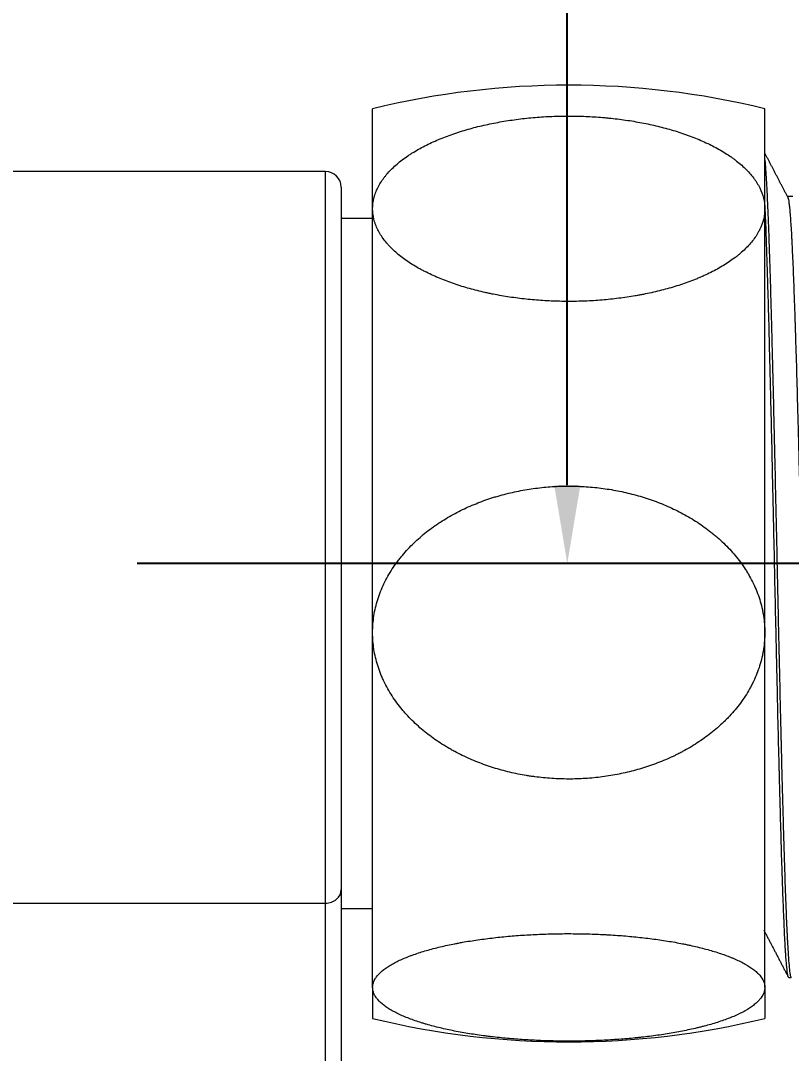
# Model space of a CAD drawing. Extents: x 10170 to 11010, y -16669 to -16075.
# Drawn here: x 10299.87 to 10324.44, y -16364.84 to -16331.92 of the extents above; entities that cross this region are included whole.
import ezdxf

# ---------------------------------------------------------------- set-up
doc = ezdxf.new("R2010")
doc.units = 0
doc.header["$MEASUREMENT"] = 0
doc.linetypes.add('CENTER2', pattern=[28.575, 19.05, -3.175, 3.175, -3.175])
doc.linetypes.add('HIDDEN2', pattern=[4.7625, 3.175, -1.5875])
doc.layers.get('DEFPOINTS').update_dxf_attribs({"linetype": 'CONTINUOUS'})
doc.layers.add('1', color=4, linetype='HIDDEN2', lineweight=13)
doc.layers.add('5', color=2, linetype='CONTINUOUS', lineweight=9)
doc.layers.add('CENTER', color=1, linetype='CENTER2')
doc.styles.get("Standard").update_dxf_attribs({"font": 'Gulim.ttf'})
doc.dimstyles.new('STANDARD$0', dxfattribs={"dimtxt": 3.5, "dimasz": 2.5, "dimexe": 0.7, "dimexo": 0.7, "dimgap": 0.5, "dimtad": 3, "dimdec": 4, "dimdsep": 46, "dimtxsty": 'Standard', "dimcen": 0, "dimclrd": 2, "dimclre": 2, "dimclrt": 4, "dimadec": 0, "dimazin": 0, "dimtp": 0.2, "dimtm": 0.1, "dimtfac": 0.5, "dimtdec": 4, "dimtmove": 1, "dimatfit": 3, "dimfxl": 0, "dimtolj": 1, "dimarcsym": 0})

# ---------------------------------------------------------------- blocks, each defined once
blk = doc.blocks.new('*D34')
at = {"layer": '5', "color": 2, "lineweight": -2}
for p, q in [((10249.09, -16381.773), (10249.09, -16320.671)), ((10335.59, -16331.323), (10335.59, -16320.671)), ((10251.59, -16321.371), (10333.09, -16321.371))]:
    blk.add_line(p, q, dxfattribs=at)
at = {"layer": '5', "color": 2}
for points in [[(10251.59, -16320.954), (10251.59, -16321.787), (10249.09, -16321.371)], [(10333.09, -16320.954), (10333.09, -16321.787), (10335.59, -16321.371)]]:
    blk.add_solid(points, dxfattribs=at)
at = {"layer": 'DEFPOINTS', "color": 0}
for p in [(10335.59, -16321.371), (10335.59, -16332.023), (10249.09, -16382.473)]:
    blk.add_point(p, dxfattribs=at)
at = {"layer": '5', "color": 4, "insert": (10294.159, -16319.076), "char_height": 3.5, "attachment_point": 5}
blk.add_mtext('\\A1;86.5', dxfattribs=at)
blk = doc.blocks.new('*D13')
at = {"layer": '5', "color": 2, "lineweight": -2}
for p, q in [((10342.526, -16199.223), (10316.595, -16199.223)), ((10317.295, -16346.723), (10317.295, -16201.723)), ((10341.642, -16349.223), (10316.595, -16349.223))]:
    blk.add_line(p, q, dxfattribs=at)
at = {"layer": '5', "color": 2}
for points in [[(10316.879, -16201.723), (10317.712, -16201.723), (10317.295, -16199.223)], [(10316.879, -16346.723), (10317.712, -16346.723), (10317.295, -16349.223)]]:
    blk.add_solid(points, dxfattribs=at)
at = {"layer": 'DEFPOINTS', "color": 0}
for p in [(10317.295, -16199.223), (10343.226, -16199.223), (10342.342, -16349.223)]:
    blk.add_point(p, dxfattribs=at)
at = {"layer": '5', "color": 4, "insert": (10313.128, -16266.878), "char_height": 3.5, "attachment_point": 5, "rotation": 90}
blk.add_mtext('\\A1;150~200', dxfattribs=at)

msp = doc.modelspace()

# ---------------------------------------------------------------- linework, layer by layer
at = {"layer": '1', "color": 7, "linetype": 'Continuous', "lineweight": 18}
for p, q in [((10311.0905, -16337.91134), (10311.0905, -16334.72287)), ((10323.5905, -16337.91134), (10323.5905, -16334.72287)), ((10309.5905, -16336.72287), (10297.18084, -16336.72287)), ((10310.0905, -16337.22287), (10310.0905, -16359.61518)), ((10324.48154, -16337.52287), (10324.31352, -16337.52287)), ((10311.0905, -16351.4236), (10311.0905, -16337.91134)), ((10323.5905, -16351.4236), (10323.5905, -16337.91134)), ((10311.09053, -16338.22287), (10310.0905, -16338.22287)), ((10311.0905, -16362.73513), (10311.0905, -16351.4236)), ((10323.5905, -16362.73513), (10323.5905, -16351.4236)), ((10310.0905, -16359.61518), (10310.0905, -16384.61518)), ((10310.0905, -16360.22287), (10311.09053, -16360.22287)), ((10324.35516, -16362.42287), (10324.43292, -16362.42287)), ((10311.0905, -16362.73513), (10311.0905, -16363.72287)), ((10323.5905, -16362.73513), (10323.5905, -16363.72287))]:
    msp.add_line(p, q, dxfattribs=at)
at = {"layer": '1', "color": 1, "linetype": 'Continuous', "lineweight": 13}
for p, q in [((10309.5905, -16360.04819), (10309.5905, -16336.72287)), ((10295.7472, -16360.04819), (10309.5905, -16360.04819)), ((10309.5905, -16385.04819), (10309.5905, -16360.04819))]:
    msp.add_line(p, q, dxfattribs=at)
at = {"layer": '1', "color": 7, "linetype": 'Continuous', "lineweight": 18}
for centre, radius, start, end in [((10317.3405, -16360.38954), 26.41667, 76.314453, 103.685547), ((10309.5905, -16337.22287), 0.5, 0, 90), ((10317.3405, -16338.0562), 26.41667, 256.314453, 283.685547)]:
    msp.add_arc(centre, radius, start, end, dxfattribs=at)
at = {"layer": '1', "color": 1, "linetype": 'Continuous', "lineweight": 13}
msp.add_ellipse((10309.5905, -16359.61518), major_axis=(0.5, 0), ratio=0.8660254, start_param=4.71238898, end_param=6.28318531, dxfattribs=at)
at = {"layer": '1', "color": 7, "linetype": 'Continuous', "lineweight": 18}
for points, knots in [([(10311.0905, -16337.91134), (10311.0905, -16337.79895), (10311.10416, -16337.6864), (10311.13534, -16337.5596), (10311.13903, -16337.54549), (10311.14682, -16337.51737), (10311.15913, -16337.47532), (10311.19216, -16337.37811), (10311.22767, -16337.29631), (10311.30792, -16337.13466), (10311.37369, -16337.02949), (10311.47051, -16336.9011), (10311.4906, -16336.87558), (10311.53225, -16336.82484), (10311.55375, -16336.79969), (10311.61999, -16336.72513), (10311.66657, -16336.67652), (10311.81312, -16336.53375), (10311.9199, -16336.44267), (10312.09254, -16336.31167), (10312.15218, -16336.26895), (10312.24467, -16336.20623), (10312.27605, -16336.18553), (10312.33949, -16336.14478), (10312.37157, -16336.12471), (10312.53377, -16336.02587), (10312.66916, -16335.95154), (10312.95007, -16335.81142), (10313.09559, -16335.74562), (10313.39602, -16335.62194), (10313.55095, -16335.56407), (10313.75023, -16335.49647), (10313.79041, -16335.48317), (10313.8711, -16335.45713), (10313.99256, -16335.41891), (10314.11528, -16335.38313), (10314.36232, -16335.31472), (10314.52916, -16335.27327), (10314.86684, -16335.19819), (10315.03769, -16335.16455), (10315.38325, -16335.10479), (10315.55796, -16335.07867), (10315.82288, -16335.04504), (10315.91166, -16335.03476), (10316.09018, -16335.01606), (10316.18002, -16335.00763), (10316.4491, -16334.98527), (10316.80784, -16334.96317), (10317.34585, -16334.95234), (10317.88376, -16334.96361), (10318.2423, -16334.98599), (10318.46637, -16335.00479), (10318.51118, -16335.00879), (10318.6008, -16335.01728), (10318.64561, -16335.02177), (10318.77953, -16335.03591), (10318.86829, -16335.04626), (10319.13301, -16335.08009), (10319.30743, -16335.10632), (10319.65209, -16335.16622), (10319.82233, -16335.19988), (10320.15851, -16335.27488), (10320.32444, -16335.31622), (10320.65173, -16335.40704), (10320.81309, -16335.45652), (10321.01168, -16335.52392), (10321.05124, -16335.53768), (10321.13004, -16335.56577), (10321.16932, -16335.58011), (10321.28633, -16335.62391), (10321.36309, -16335.65406), (10321.58956, -16335.74742), (10321.73547, -16335.81354), (10322.0165, -16335.95402), (10322.15162, -16336.02838), (10322.34542, -16336.14673), (10322.40853, -16336.18731), (10322.50082, -16336.25), (10322.53121, -16336.27122), (10322.59109, -16336.31421), (10322.62048, -16336.33593), (10322.76467, -16336.44557), (10322.87121, -16336.53676), (10323.0655, -16336.72651), (10323.15326, -16336.82508), (10323.24992, -16336.95342), (10323.2686, -16336.97935), (10323.30461, -16337.03173), (10323.32195, -16337.05821), (10323.37148, -16337.13782), (10323.4013, -16337.1913), (10323.48119, -16337.35292), (10323.52169, -16337.46226), (10323.57634, -16337.68426), (10323.5905, -16337.79691), (10323.5905, -16337.91134)], [0, 0, 0, 0, 0.03125, 0.03125, 0.03515625, 0.03515625, 0.0390625, 0.046875, 0.0625, 0.0625, 0.09375, 0.09375, 0.1015625, 0.1015625, 0.109375, 0.109375, 0.125, 0.125, 0.15625, 0.15625, 0.171875, 0.171875, 0.1796875, 0.1796875, 0.1875, 0.1875, 0.21875, 0.21875, 0.25, 0.25, 0.28125, 0.28125, 0.2890625, 0.2890625, 0.296875, 0.3125, 0.3125, 0.34375, 0.34375, 0.375, 0.375, 0.40625, 0.40625, 0.421875, 0.421875, 0.4375, 0.4375, 0.46875, 0.5, 0.53125, 0.5625, 0.5625, 0.5703125, 0.5703125, 0.578125, 0.578125, 0.59375, 0.59375, 0.625, 0.625, 0.65625, 0.65625, 0.6875, 0.6875, 0.71875, 0.71875, 0.7265625, 0.7265625, 0.734375, 0.734375, 0.75, 0.75, 0.78125, 0.78125, 0.8125, 0.8125, 0.828125, 0.828125, 0.8359375, 0.8359375, 0.84375, 0.84375, 0.875, 0.875, 0.90625, 0.90625, 0.9140625, 0.9140625, 0.921875, 0.921875, 0.9375, 0.9375, 0.96875, 0.96875, 1, 1, 1, 1]), ([(10323.59027, -16336.35384), (10323.59161, -16336.36746), (10323.59296, -16336.38151), (10323.59874, -16336.44358), (10323.6032, -16336.49575), (10323.60992, -16336.58099), (10323.61329, -16336.62535), (10323.61667, -16336.67235), (10323.61892, -16336.70428), (10323.62005, -16336.72053), (10323.63018, -16336.86907), (10323.63907, -16337.01789), (10323.65656, -16337.34803), (10323.66521, -16337.52937), (10323.68262, -16337.92436), (10323.69137, -16338.13801), (10323.70468, -16338.48319), (10323.70914, -16338.60238), (10323.71476, -16338.75661), (10323.71588, -16338.78774), (10323.71813, -16338.85041), (10323.72151, -16338.94501), (10323.72488, -16339.04142), (10323.73609, -16339.36676), (10323.74502, -16339.63973), (10323.76259, -16340.2105), (10323.77125, -16340.5083), (10323.78864, -16341.12877), (10323.79737, -16341.45144), (10323.80845, -16341.87074), (10323.81067, -16341.9554), (10323.81514, -16342.12634), (10323.81737, -16342.21234), (10323.82407, -16342.47165), (10323.82854, -16342.64639), (10323.84192, -16343.17612), (10323.85085, -16343.53661), (10323.86853, -16344.27203), (10323.87724, -16344.64697), (10323.89031, -16345.22032), (10323.89468, -16345.41326), (10323.90125, -16345.70546), (10323.90455, -16345.85225), (10323.90786, -16346.0001), (10323.91007, -16346.0989), (10323.91118, -16346.14844), (10323.92115, -16346.5943), (10323.93001, -16346.99191), (10323.94778, -16347.78965), (10323.95669, -16348.18977), (10323.97445, -16348.99252), (10323.98326, -16349.39514), (10323.9964, -16350.00098), (10324.00078, -16350.20324), (10324.00737, -16350.50713), (10324.00957, -16350.60859), (10324.01397, -16350.81065), (10324.01617, -16350.91137), (10324.02715, -16351.41338), (10324.03594, -16351.80999), (10324.05361, -16352.59345), (10324.06249, -16352.98029), (10324.0803, -16353.7442), (10324.08921, -16354.12127), (10324.10025, -16354.58634), (10324.10246, -16354.67904), (10324.10577, -16354.81761), (10324.10687, -16354.86373), (10324.10907, -16354.95556), (10324.11457, -16355.18429), (10324.12004, -16355.4088), (10324.13315, -16355.93965), (10324.15061, -16356.62623), (10324.16834, -16357.27107), (10324.18172, -16357.73889), (10324.1862, -16357.89219), (10324.19291, -16358.11813), (10324.19627, -16358.23009), (10324.19963, -16358.34054), (10324.20187, -16358.41383), (10324.20299, -16358.45033), (10324.21303, -16358.7768), (10324.22176, -16359.05155), (10324.23918, -16359.57115), (10324.25654, -16360.06086), (10324.27421, -16360.49123), (10324.28759, -16360.79137), (10324.29208, -16360.88764), (10324.29883, -16361.02627), (10324.30108, -16361.07158), (10324.30558, -16361.15985), (10324.30782, -16361.20285), (10324.319, -16361.41219), (10324.32777, -16361.56161), (10324.34518, -16361.82528), (10324.35384, -16361.93952), (10324.37131, -16362.1328), (10324.38013, -16362.21184), (10324.3913, -16362.28807), (10324.39354, -16362.30218), (10324.39691, -16362.32164), (10324.39804, -16362.32785), (10324.40029, -16362.33966), (10324.40592, -16362.36769), (10324.41153, -16362.38832), (10324.42172, -16362.41533), (10324.4274, -16362.42287), (10324.43303, -16362.42288)], [0, 0, 0, 0, 0.00478105, 0.00478105, 0.02050828, 0.02050828, 0.02837189, 0.0323037, 0.0323037, 0.03623551, 0.03623551, 0.06768996, 0.06768996, 0.09914442, 0.09914442, 0.13059888, 0.13059888, 0.1463261, 0.1463261, 0.15025791, 0.15025791, 0.15418972, 0.16205333, 0.16205333, 0.19350779, 0.19350779, 0.22496224, 0.22496224, 0.2564167, 0.2564167, 0.26428031, 0.26428031, 0.27214393, 0.27214393, 0.28787115, 0.28787115, 0.31932561, 0.31932561, 0.35078007, 0.35078007, 0.36650729, 0.36650729, 0.37437091, 0.37830272, 0.37830272, 0.38223452, 0.38223452, 0.41368898, 0.41368898, 0.44514343, 0.44514343, 0.47659789, 0.47659789, 0.49232512, 0.49232512, 0.50018873, 0.50018873, 0.50805235, 0.50805235, 0.5395068, 0.5395068, 0.57096126, 0.57096126, 0.60241571, 0.60241571, 0.61027933, 0.61027933, 0.61421114, 0.61421114, 0.61814294, 0.63387017, 0.63387017, 0.66532463, 0.69677908, 0.69677908, 0.71250631, 0.71250631, 0.72036992, 0.72430173, 0.72430173, 0.72823354, 0.72823354, 0.75968799, 0.75968799, 0.79114245, 0.82259691, 0.82259691, 0.83832413, 0.83832413, 0.84618775, 0.84618775, 0.85405136, 0.85405136, 0.88550582, 0.88550582, 0.91696027, 0.91696027, 0.94841473, 0.94841473, 0.95627834, 0.95627834, 0.96021015, 0.96021015, 0.96414196, 0.97986919, 0.97986919, 1, 1, 1, 1]), ([(10324.31951, -16337.53438), (10324.33033, -16337.55398), (10324.34112, -16337.59863), (10324.35359, -16337.67872), (10324.35507, -16337.6887), (10324.35803, -16337.70952), (10324.36247, -16337.7421), (10324.36692, -16337.77866), (10324.37581, -16337.85702), (10324.38174, -16337.91624), (10324.39954, -16338.11457), (10324.41144, -16338.27424), (10324.42906, -16338.55511), (10324.4349, -16338.65565), (10324.4437, -16338.81702), (10324.44663, -16338.87258), (10324.45105, -16338.95859), (10324.45253, -16338.98769), (10324.45548, -16339.0466), (10324.45695, -16339.07642), (10324.47019, -16339.34812), (10324.48195, -16339.61304), (10324.50563, -16340.18828), (10324.51755, -16340.49861), (10324.53532, -16340.99871), (10324.54122, -16341.17119), (10324.54859, -16341.3942), (10324.55007, -16341.43917), (10324.55301, -16341.52952), (10324.55741, -16341.6658), (10324.56181, -16341.80434), (10324.57643, -16342.27109), (10324.5881, -16342.66027), (10324.6117, -16343.46959), (10324.62362, -16343.88973), (10324.63854, -16344.43479), (10324.64153, -16344.5448), (10324.646, -16344.71133), (10324.64749, -16344.76708), (10324.65046, -16344.87871), (10324.65194, -16344.93463), (10324.65932, -16345.21476), (10324.66516, -16345.44056), (10324.68265, -16346.12289), (10324.69428, -16346.58437), (10324.71782, -16347.5204), (10324.72975, -16347.99495), (10324.74328, -16348.53645), (10324.74478, -16348.59672), (10324.74778, -16348.71706), (10324.75227, -16348.89741), (10324.75673, -16349.0773), (10324.76561, -16349.43647), (10324.77145, -16349.67511), (10324.78891, -16350.38862), (10324.80049, -16350.86111), (10324.8181, -16351.56504), (10324.82402, -16351.79888), (10324.83295, -16352.14841), (10324.83594, -16352.26472), (10324.84045, -16352.43887), (10324.84195, -16352.49687), (10324.84496, -16352.61244), (10324.84646, -16352.67005), (10324.85997, -16353.18696), (10324.87191, -16353.6353), (10324.88957, -16354.29122), (10324.89544, -16354.50709), (10324.90723, -16354.93319), (10324.9131, -16355.14169), (10324.93073, -16355.75352), (10324.94252, -16356.1434), (10324.96624, -16356.88773), (10324.97818, -16357.24219), (10324.99296, -16357.66252), (10324.99591, -16357.74544), (10325.00182, -16357.90897), (10325.00476, -16357.9892), (10325.01356, -16358.2251), (10325.0194, -16358.37611), (10325.03692, -16358.8107), (10325.04864, -16359.07593), (10325.07232, -16359.55768), (10325.08429, -16359.77421), (10325.09923, -16360.01323), (10325.1022, -16360.05923), (10325.10811, -16360.14757), (10325.11105, -16360.18992), (10325.11983, -16360.3116), (10325.12565, -16360.38554), (10325.14312, -16360.58615), (10325.15478, -16360.69168), (10325.17254, -16360.80744), (10325.17849, -16360.83893), (10325.18748, -16360.87528), (10325.19048, -16360.88558), (10325.19499, -16360.89827), (10325.1965, -16360.90204), (10325.1995, -16360.90863), (10325.201, -16360.91146), (10325.20627, -16360.91979), (10325.21002, -16360.9228), (10325.21375, -16360.92289)], [0, 0, 0, 0, 0.03676096, 0.03676096, 0.04171264, 0.04171264, 0.04666431, 0.05656765, 0.05656765, 0.07637434, 0.07637434, 0.11598771, 0.11598771, 0.1357944, 0.1357944, 0.14569775, 0.14569775, 0.15064942, 0.15064942, 0.15560109, 0.15560109, 0.19521446, 0.19521446, 0.23482784, 0.23482784, 0.25463453, 0.25463453, 0.2595862, 0.2595862, 0.26453787, 0.27444121, 0.27444121, 0.31405459, 0.31405459, 0.35366796, 0.35366796, 0.36357131, 0.36357131, 0.36852298, 0.36852298, 0.37347465, 0.37347465, 0.39328134, 0.39328134, 0.43289471, 0.43289471, 0.47250809, 0.47250809, 0.47745976, 0.47745976, 0.48241143, 0.49231477, 0.49231477, 0.51212146, 0.51212146, 0.55173483, 0.55173483, 0.57154152, 0.57154152, 0.58144487, 0.58144487, 0.58639654, 0.58639654, 0.59134821, 0.59134821, 0.63096158, 0.63096158, 0.65076827, 0.65076827, 0.67057496, 0.67057496, 0.71018833, 0.71018833, 0.74980171, 0.74980171, 0.75970505, 0.75970505, 0.76960839, 0.76960839, 0.78941508, 0.78941508, 0.82902846, 0.82902846, 0.86864183, 0.86864183, 0.87854517, 0.87854517, 0.88844852, 0.88844852, 0.90825521, 0.90825521, 0.94786858, 0.94786858, 0.96767527, 0.96767527, 0.97757861, 0.97757861, 0.98253028, 0.98253028, 0.98748196, 0.98748196, 1, 1, 1, 1]), ([(10323.5905, -16337.91134), (10323.5905, -16337.93995), (10323.58961, -16337.9685), (10323.58609, -16338.02537), (10323.57818, -16338.11038), (10323.56256, -16338.19455), (10323.52129, -16338.36176), (10323.48043, -16338.47177), (10323.41306, -16338.60747), (10323.39877, -16338.63452), (10323.36854, -16338.68844), (10323.35265, -16338.71524), (10323.30291, -16338.7948), (10323.26691, -16338.84689), (10323.15083, -16339.00044), (10323.06273, -16339.09919), (10322.91569, -16339.24231), (10322.86419, -16339.28918), (10322.7833, -16339.35826), (10322.7558, -16339.38102), (10322.69993, -16339.42589), (10322.67153, -16339.44802), (10322.5273, -16339.55721), (10322.40479, -16339.6399), (10322.14699, -16339.79692), (10322.01168, -16339.87124), (10321.7998, -16339.97689), (10321.72769, -16340.01113), (10321.61732, -16340.06106), (10321.58014, -16340.07748), (10321.50519, -16340.10978), (10321.46749, -16340.12564), (10321.27794, -16340.20348), (10321.12289, -16340.26117), (10320.8066, -16340.3682), (10320.64535, -16340.41754), (10320.31703, -16340.50838), (10320.14996, -16340.54988), (10319.89514, -16340.60646), (10319.76668, -16340.63333), (10319.63665, -16340.65809), (10319.54961, -16340.67413), (10319.50588, -16340.68192), (10319.2871, -16340.71959), (10319.11119, -16340.74568), (10318.75768, -16340.7902), (10318.40248, -16340.82704), (10318.04399, -16340.84893), (10317.7739, -16340.85978), (10317.63855, -16340.86381), (10317.4801, -16340.86605), (10317.41208, -16340.86648), (10317.3667, -16340.86665), (10317.34398, -16340.86668), (10317.14035, -16340.86638), (10316.78024, -16340.85835), (10316.2457, -16340.82425), (10315.89309, -16340.78678), (10315.5424, -16340.74177), (10315.36801, -16340.71549), (10315.10795, -16340.67014), (10315.02151, -16340.65403), (10314.89225, -16340.62834), (10314.84918, -16340.61951), (10314.76341, -16340.60137), (10314.55003, -16340.55488), (10314.34179, -16340.50262), (10314.01533, -16340.41148), (10313.85546, -16340.36214), (10313.54276, -16340.25558), (10313.38993, -16340.19836), (10313.09187, -16340.0754), (10312.94663, -16340.00967), (10312.77037, -16339.92159), (10312.73538, -16339.90367), (10312.66596, -16339.86723), (10312.63148, -16339.84867), (10312.52921, -16339.79223), (10312.46279, -16339.75367), (10312.26892, -16339.63516), (10312.14686, -16339.55236), (10311.91823, -16339.3786), (10311.81165, -16339.28764), (10311.68926, -16339.16823), (10311.66533, -16339.14406), (10311.61859, -16339.09513), (10311.59584, -16339.07043), (10311.52978, -16338.9959), (10311.48851, -16338.94554), (10311.37321, -16338.79239), (10311.30763, -16338.68752), (10311.22741, -16338.5258), (10311.20371, -16338.47115), (10311.17806, -16338.40186), (10311.17313, -16338.38796), (10311.16367, -16338.36005), (10311.15915, -16338.34604), (10311.14624, -16338.30404), (10311.1385, -16338.27604), (10311.10416, -16338.13595), (10311.0905, -16338.02373), (10311.0905, -16337.91134)], [0, 0, 0, 0, 0.0078125, 0.0078125, 0.015625, 0.03125, 0.03125, 0.0625, 0.0625, 0.0703125, 0.0703125, 0.078125, 0.078125, 0.09375, 0.09375, 0.125, 0.125, 0.140625, 0.140625, 0.1484375, 0.1484375, 0.15625, 0.15625, 0.1875, 0.1875, 0.21875, 0.21875, 0.234375, 0.234375, 0.2421875, 0.2421875, 0.25, 0.25, 0.28125, 0.28125, 0.3125, 0.3125, 0.34375, 0.34375, 0.359375, 0.3671875, 0.3671875, 0.375, 0.375, 0.40625, 0.40625, 0.4375, 0.46875, 0.46875, 0.484375, 0.4921875, 0.49609375, 0.49609375, 0.5, 0.5, 0.53125, 0.5625, 0.59375, 0.59375, 0.625, 0.625, 0.640625, 0.640625, 0.6484375, 0.6484375, 0.65625, 0.6875, 0.6875, 0.71875, 0.71875, 0.75, 0.75, 0.78125, 0.78125, 0.7890625, 0.7890625, 0.796875, 0.796875, 0.8125, 0.8125, 0.84375, 0.84375, 0.875, 0.875, 0.8828125, 0.8828125, 0.890625, 0.890625, 0.90625, 0.90625, 0.9375, 0.9375, 0.953125, 0.953125, 0.95703125, 0.95703125, 0.9609375, 0.9609375, 0.96875, 0.96875, 1, 1, 1, 1]), ([(10324.34282, -16362.41084), (10324.33344, -16362.39238), (10324.32419, -16362.3528), (10324.30394, -16362.22203), (10324.29292, -16362.12284), (10324.27619, -16361.93135), (10324.27059, -16361.86039), (10324.26215, -16361.74308), (10324.25793, -16361.6817), (10324.2537, -16361.61619), (10324.25088, -16361.5716), (10324.24946, -16361.54883), (10324.23681, -16361.34046), (10324.22588, -16361.12939), (10324.20404, -16360.65737), (10324.19311, -16360.3964), (10324.17648, -16359.96737), (10324.17089, -16359.81808), (10324.16246, -16359.58456), (10324.15964, -16359.50512), (10324.1554, -16359.38354), (10324.15399, -16359.34257), (10324.15115, -16359.25997), (10324.14974, -16359.21836), (10324.13703, -16358.84118), (10324.12591, -16358.48662), (10324.10403, -16357.74013), (10324.09318, -16357.34821), (10324.07667, -16356.73211), (10324.07113, -16356.52202), (10324.06275, -16356.1997), (10324.05994, -16356.09105), (10324.05572, -16355.92626), (10324.0543, -16355.87106), (10324.05149, -16355.76039), (10324.05008, -16355.70489), (10324.0374, -16355.2039), (10324.02616, -16354.74794), (10324.00406, -16353.81539), (10323.99322, -16353.3388), (10323.97677, -16352.60829), (10323.97126, -16352.36217), (10323.96432, -16352.0512), (10323.96293, -16351.98884), (10323.96013, -16351.86378), (10323.95873, -16351.80103), (10323.95454, -16351.61274), (10323.95174, -16351.48717), (10323.93774, -16350.85903), (10323.92651, -16350.35569), (10323.9042, -16349.3474), (10323.89322, -16348.84245), (10323.87678, -16348.0838), (10323.87129, -16347.83072), (10323.86438, -16347.5141), (10323.863, -16347.45076), (10323.86022, -16347.32407), (10323.85884, -16347.26081), (10323.85468, -16347.07153), (10323.8519, -16346.94591), (10323.83803, -16346.32067), (10323.82689, -16345.82947), (10323.80456, -16344.86466), (10323.79338, -16344.39104), (10323.77682, -16343.69401), (10323.77132, -16343.4639), (10323.76441, -16343.17913), (10323.76302, -16343.12228), (10323.76026, -16343.00921), (10323.75612, -16342.84046), (10323.75199, -16342.67425), (10323.73821, -16342.12576), (10323.71613, -16341.2837), (10323.69369, -16340.51118), (10323.67971, -16340.0505), (10323.67691, -16339.95948), (10323.67134, -16339.77967), (10323.66856, -16339.69087), (10323.66023, -16339.42801), (10323.65473, -16339.25905), (10323.63827, -16338.77056), (10323.62333, -16338.35853), (10323.60815, -16337.99147), (10323.60406, -16337.896)], [0, 0, 0, 0, 0.0381709, 0.0381709, 0.0831835, 0.0831835, 0.10568979, 0.10568979, 0.11694294, 0.12256952, 0.12256952, 0.12819609, 0.12819609, 0.17320869, 0.17320869, 0.21822128, 0.21822128, 0.24072758, 0.24072758, 0.25198073, 0.25198073, 0.25760731, 0.25760731, 0.26323388, 0.26323388, 0.30824648, 0.30824648, 0.35325907, 0.35325907, 0.37576537, 0.37576537, 0.38701852, 0.38701852, 0.39264509, 0.39264509, 0.39827167, 0.39827167, 0.44328426, 0.44328426, 0.48829686, 0.48829686, 0.51080316, 0.51080316, 0.51642973, 0.51642973, 0.52205631, 0.52205631, 0.53330946, 0.53330946, 0.57832205, 0.57832205, 0.62333465, 0.62333465, 0.64584094, 0.64584094, 0.65146752, 0.65146752, 0.65709409, 0.65709409, 0.66834724, 0.66834724, 0.71335984, 0.71335984, 0.75837243, 0.75837243, 0.78087873, 0.78087873, 0.78650531, 0.78650531, 0.79213188, 0.80338503, 0.80338503, 0.84839763, 0.89341022, 0.89341022, 0.90466337, 0.90466337, 0.91591652, 0.91591652, 0.93842282, 0.93842282, 0.98343541, 1, 1, 1, 1]), ([(10311.0905, -16351.4236), (10311.0905, -16351.37841), (10311.09139, -16351.3333), (10311.09491, -16351.24345), (10311.10281, -16351.10914), (10311.11844, -16350.97618), (10311.15971, -16350.712), (10311.20056, -16350.53822), (10311.26794, -16350.32383), (10311.28223, -16350.28109), (10311.31245, -16350.19591), (10311.32835, -16350.15357), (10311.37809, -16350.02788), (10311.41409, -16349.94559), (10311.53016, -16349.70301), (10311.61827, -16349.547), (10311.76531, -16349.32089), (10311.81681, -16349.24684), (10311.8977, -16349.13771), (10311.9252, -16349.10176), (10311.98107, -16349.03088), (10312.00947, -16348.99591), (10312.15369, -16348.82341), (10312.27621, -16348.69278), (10312.53401, -16348.44471), (10312.66931, -16348.32729), (10312.88119, -16348.16039), (10312.95331, -16348.10629), (10313.06368, -16348.02741), (10313.10086, -16348.00147), (10313.17581, -16347.95044), (10313.21351, -16347.92539), (10313.40306, -16347.80241), (10313.5581, -16347.71127), (10313.8744, -16347.54219), (10314.03565, -16347.46424), (10314.36397, -16347.32073), (10314.53104, -16347.25516), (10314.78586, -16347.16577), (10314.91432, -16347.12332), (10315.04435, -16347.0842), (10315.13139, -16347.05886), (10315.17511, -16347.04655), (10315.39389, -16346.98705), (10315.56981, -16346.94582), (10315.92332, -16346.8755), (10316.27852, -16346.8173), (10316.637, -16346.78271), (10316.90709, -16346.76557), (10317.04245, -16346.75921), (10317.2009, -16346.75567), (10317.26892, -16346.75499), (10317.3143, -16346.75472), (10317.33702, -16346.75468), (10317.54065, -16346.75515), (10317.90075, -16346.76783), (10318.4353, -16346.8217), (10318.78791, -16346.88089), (10319.1386, -16346.952), (10319.31298, -16346.99352), (10319.57305, -16347.06517), (10319.65949, -16347.09061), (10319.78875, -16347.13121), (10319.83182, -16347.14516), (10319.91759, -16347.17381), (10320.13097, -16347.24726), (10320.33921, -16347.32982), (10320.66567, -16347.47381), (10320.82554, -16347.55175), (10321.13824, -16347.7201), (10321.29107, -16347.81051), (10321.58913, -16348.00476), (10321.73437, -16348.10859), (10321.91063, -16348.24775), (10321.94561, -16348.27606), (10322.01504, -16348.33363), (10322.04952, -16348.36294), (10322.15179, -16348.45212), (10322.21821, -16348.51303), (10322.41208, -16348.70026), (10322.53414, -16348.83107), (10322.76277, -16349.10558), (10322.86935, -16349.24928), (10322.99174, -16349.43793), (10323.01567, -16349.47611), (10323.06241, -16349.55342), (10323.08515, -16349.59244), (10323.15122, -16349.71017), (10323.19248, -16349.78974), (10323.30779, -16350.0317), (10323.37337, -16350.19736), (10323.45358, -16350.45286), (10323.47729, -16350.5392), (10323.50294, -16350.64865), (10323.50787, -16350.67062), (10323.51732, -16350.71472), (10323.52185, -16350.73685), (10323.53476, -16350.80319), (10323.54249, -16350.84744), (10323.57683, -16351.06875), (10323.5905, -16351.24605), (10323.5905, -16351.4236)], [0, 0, 0, 0, 0.0078125, 0.0078125, 0.015625, 0.03125, 0.03125, 0.0625, 0.0625, 0.0703125, 0.0703125, 0.078125, 0.078125, 0.09375, 0.09375, 0.125, 0.125, 0.140625, 0.140625, 0.1484375, 0.1484375, 0.15625, 0.15625, 0.1875, 0.1875, 0.21875, 0.21875, 0.234375, 0.234375, 0.2421875, 0.2421875, 0.25, 0.25, 0.28125, 0.28125, 0.3125, 0.3125, 0.34375, 0.34375, 0.359375, 0.3671875, 0.3671875, 0.375, 0.375, 0.40625, 0.40625, 0.4375, 0.46875, 0.46875, 0.484375, 0.4921875, 0.49609375, 0.49609375, 0.5, 0.5, 0.53125, 0.5625, 0.59375, 0.59375, 0.625, 0.625, 0.640625, 0.640625, 0.6484375, 0.6484375, 0.65625, 0.6875, 0.6875, 0.71875, 0.71875, 0.75, 0.75, 0.78125, 0.78125, 0.7890625, 0.7890625, 0.796875, 0.796875, 0.8125, 0.8125, 0.84375, 0.84375, 0.875, 0.875, 0.8828125, 0.8828125, 0.890625, 0.890625, 0.90625, 0.90625, 0.9375, 0.9375, 0.953125, 0.953125, 0.95703125, 0.95703125, 0.9609375, 0.9609375, 0.96875, 0.96875, 1, 1, 1, 1]), ([(10323.5905, -16351.4236), (10323.5905, -16351.60116), (10323.57683, -16351.77897), (10323.54566, -16351.97929), (10323.54197, -16352.00158), (10323.53418, -16352.046), (10323.52187, -16352.11243), (10323.48884, -16352.266), (10323.45332, -16352.39523), (10323.37308, -16352.65061), (10323.3073, -16352.81677), (10323.21049, -16353.0196), (10323.1904, -16353.05992), (10323.14875, -16353.14008), (10323.12725, -16353.17982), (10323.06101, -16353.2976), (10323.01443, -16353.3744), (10322.86788, -16353.59994), (10322.7611, -16353.74384), (10322.58845, -16353.95079), (10322.52882, -16354.01829), (10322.43633, -16354.11737), (10322.40495, -16354.15008), (10322.34151, -16354.21446), (10322.30943, -16354.24616), (10322.14723, -16354.40232), (10322.01183, -16354.51974), (10321.73092, -16354.74111), (10321.58541, -16354.84506), (10321.28497, -16355.04045), (10321.13005, -16355.13188), (10320.93077, -16355.23868), (10320.89058, -16355.25968), (10320.8099, -16355.30082), (10320.68844, -16355.36121), (10320.56572, -16355.41773), (10320.31868, -16355.52581), (10320.15184, -16355.59129), (10319.81416, -16355.70991), (10319.64331, -16355.76305), (10319.29775, -16355.85746), (10319.12304, -16355.89872), (10318.85812, -16355.95185), (10318.76934, -16355.96809), (10318.59082, -16355.99764), (10318.50098, -16356.01096), (10318.2319, -16356.04627), (10318.05253, -16356.06374), (10317.69382, -16356.0869), (10317.33515, -16356.0983), (10316.97654, -16356.08644), (10316.61797, -16356.06282), (10316.4387, -16356.04513), (10316.21463, -16356.01544), (10316.16982, -16356.00912), (10316.0802, -16355.99571), (10316.03538, -16355.98862), (10315.90147, -16355.96628), (10315.81271, -16355.94992), (10315.54798, -16355.89648), (10315.37357, -16355.85503), (10315.02891, -16355.76041), (10314.85867, -16355.70723), (10314.52249, -16355.58874), (10314.35656, -16355.52343), (10314.02927, -16355.37995), (10313.8679, -16355.30178), (10313.66932, -16355.19531), (10313.62976, -16355.17357), (10313.55096, -16355.1292), (10313.51167, -16355.10653), (10313.39466, -16355.03734), (10313.3179, -16354.98971), (10313.09143, -16354.84222), (10312.94553, -16354.73776), (10312.6645, -16354.51582), (10312.52937, -16354.39834), (10312.33558, -16354.21138), (10312.27247, -16354.14726), (10312.18017, -16354.04822), (10312.14979, -16354.01471), (10312.08991, -16353.94678), (10312.06052, -16353.91248), (10311.91633, -16353.73925), (10311.80979, -16353.5952), (10311.6155, -16353.29542), (10311.52774, -16353.13969), (10311.43107, -16352.93694), (10311.41239, -16352.89599), (10311.37639, -16352.81323), (10311.35904, -16352.77139), (10311.30952, -16352.64562), (10311.2797, -16352.56114), (10311.19981, -16352.30581), (10311.1593, -16352.13306), (10311.10465, -16351.78234), (10311.0905, -16351.60437), (10311.0905, -16351.4236)], [0, 0, 0, 0, 0.03125, 0.03125, 0.03515625, 0.03515625, 0.0390625, 0.046875, 0.0625, 0.0625, 0.09375, 0.09375, 0.1015625, 0.1015625, 0.109375, 0.109375, 0.125, 0.125, 0.15625, 0.15625, 0.171875, 0.171875, 0.1796875, 0.1796875, 0.1875, 0.1875, 0.21875, 0.21875, 0.25, 0.25, 0.28125, 0.28125, 0.2890625, 0.2890625, 0.296875, 0.3125, 0.3125, 0.34375, 0.34375, 0.375, 0.375, 0.40625, 0.40625, 0.421875, 0.421875, 0.4375, 0.4375, 0.46875, 0.46875, 0.5, 0.53125, 0.53125, 0.5625, 0.5625, 0.5703125, 0.5703125, 0.578125, 0.578125, 0.59375, 0.59375, 0.625, 0.625, 0.65625, 0.65625, 0.6875, 0.6875, 0.71875, 0.71875, 0.7265625, 0.7265625, 0.734375, 0.734375, 0.75, 0.75, 0.78125, 0.78125, 0.8125, 0.8125, 0.828125, 0.828125, 0.8359375, 0.8359375, 0.84375, 0.84375, 0.875, 0.875, 0.90625, 0.90625, 0.9140625, 0.9140625, 0.921875, 0.921875, 0.9375, 0.9375, 0.96875, 0.96875, 1, 1, 1, 1]), ([(10311.0905, -16362.73513), (10311.0905, -16362.66996), (10311.10416, -16362.6047), (10311.13534, -16362.53118), (10311.13903, -16362.523), (10311.14682, -16362.50669), (10311.15913, -16362.48231), (10311.19216, -16362.42595), (10311.22767, -16362.37852), (10311.30792, -16362.28479), (10311.37369, -16362.22381), (10311.47051, -16362.14936), (10311.4906, -16362.13456), (10311.53225, -16362.10514), (10311.55375, -16362.09056), (10311.61999, -16362.04733), (10311.66657, -16362.01914), (10311.81312, -16361.93637), (10311.9199, -16361.88355), (10312.09254, -16361.8076), (10312.15218, -16361.78283), (10312.24467, -16361.74646), (10312.27605, -16361.73446), (10312.33949, -16361.71083), (10312.37157, -16361.69919), (10312.53377, -16361.64188), (10312.66916, -16361.59878), (10312.95007, -16361.51754), (10313.09559, -16361.47938), (10313.39602, -16361.40767), (10313.55095, -16361.37412), (10313.75023, -16361.33492), (10313.79041, -16361.32721), (10313.8711, -16361.31211), (10313.99256, -16361.28995), (10314.11528, -16361.26921), (10314.36232, -16361.22954), (10314.52916, -16361.2055), (10314.86684, -16361.16197), (10315.03769, -16361.14247), (10315.38325, -16361.10782), (10315.55796, -16361.09267), (10315.82288, -16361.07317), (10315.91166, -16361.06721), (10316.09018, -16361.05636), (10316.18002, -16361.05148), (10316.4491, -16361.03852), (10316.62847, -16361.03211), (10316.98717, -16361.02361), (10317.34585, -16361.01942), (10317.70446, -16361.02378), (10318.06303, -16361.03244), (10318.2423, -16361.03893), (10318.46637, -16361.04983), (10318.51118, -16361.05215), (10318.6008, -16361.05707), (10318.64561, -16361.05968), (10318.77953, -16361.06788), (10318.86829, -16361.07388), (10319.13301, -16361.09349), (10319.30743, -16361.1087), (10319.65209, -16361.14343), (10319.82233, -16361.16295), (10320.15851, -16361.20644), (10320.32444, -16361.23041), (10320.65173, -16361.28307), (10320.81309, -16361.31176), (10321.01168, -16361.35084), (10321.05124, -16361.35882), (10321.13004, -16361.3751), (10321.16932, -16361.38342), (10321.28633, -16361.40881), (10321.36309, -16361.42629), (10321.58956, -16361.48043), (10321.73547, -16361.51876), (10322.0165, -16361.60022), (10322.15162, -16361.64334), (10322.34542, -16361.71196), (10322.40853, -16361.73549), (10322.50082, -16361.77184), (10322.53121, -16361.78414), (10322.59109, -16361.80907), (10322.62048, -16361.82166), (10322.76467, -16361.88524), (10322.87121, -16361.93811), (10323.0655, -16362.04813), (10323.15326, -16362.10529), (10323.24992, -16362.1797), (10323.2686, -16362.19473), (10323.30461, -16362.2251), (10323.32195, -16362.24046), (10323.37148, -16362.28662), (10323.4013, -16362.31763), (10323.48119, -16362.41134), (10323.52169, -16362.47474), (10323.57634, -16362.60346), (10323.5905, -16362.66878), (10323.5905, -16362.73513)], [0, 0, 0, 0, 0.03125, 0.03125, 0.03515625, 0.03515625, 0.0390625, 0.046875, 0.0625, 0.0625, 0.09375, 0.09375, 0.1015625, 0.1015625, 0.109375, 0.109375, 0.125, 0.125, 0.15625, 0.15625, 0.171875, 0.171875, 0.1796875, 0.1796875, 0.1875, 0.1875, 0.21875, 0.21875, 0.25, 0.25, 0.28125, 0.28125, 0.2890625, 0.2890625, 0.296875, 0.3125, 0.3125, 0.34375, 0.34375, 0.375, 0.375, 0.40625, 0.40625, 0.421875, 0.421875, 0.4375, 0.4375, 0.46875, 0.46875, 0.5, 0.53125, 0.53125, 0.5625, 0.5625, 0.5703125, 0.5703125, 0.578125, 0.578125, 0.59375, 0.59375, 0.625, 0.625, 0.65625, 0.65625, 0.6875, 0.6875, 0.71875, 0.71875, 0.7265625, 0.7265625, 0.734375, 0.734375, 0.75, 0.75, 0.78125, 0.78125, 0.8125, 0.8125, 0.828125, 0.828125, 0.8359375, 0.8359375, 0.84375, 0.84375, 0.875, 0.875, 0.90625, 0.90625, 0.9140625, 0.9140625, 0.921875, 0.921875, 0.9375, 0.9375, 0.96875, 0.96875, 1, 1, 1, 1]), ([(10323.5905, -16362.73513), (10323.5905, -16362.75171), (10323.58961, -16362.76827), (10323.58609, -16362.80124), (10323.57818, -16362.85054), (10323.56256, -16362.89934), (10323.52129, -16362.9963), (10323.48043, -16363.06008), (10323.41306, -16363.13876), (10323.39877, -16363.15445), (10323.36854, -16363.18571), (10323.35265, -16363.20125), (10323.30291, -16363.24738), (10323.26691, -16363.27758), (10323.15083, -16363.36662), (10323.06273, -16363.42388), (10322.91569, -16363.50686), (10322.86419, -16363.53404), (10322.7833, -16363.57409), (10322.7558, -16363.58729), (10322.69993, -16363.6133), (10322.67153, -16363.62613), (10322.5273, -16363.68945), (10322.40479, -16363.73739), (10322.14699, -16363.82843), (10322.01168, -16363.87153), (10321.7998, -16363.93279), (10321.72769, -16363.95264), (10321.61732, -16363.98159), (10321.58014, -16363.99111), (10321.50519, -16364.00984), (10321.46749, -16364.01904), (10321.27794, -16364.06417), (10321.12289, -16364.09762), (10320.8066, -16364.15968), (10320.64535, -16364.18829), (10320.31703, -16364.24096), (10320.14996, -16364.26502), (10319.89514, -16364.29783), (10319.76668, -16364.31341), (10319.63665, -16364.32777), (10319.54961, -16364.33707), (10319.50588, -16364.34159), (10319.2871, -16364.36343), (10319.11119, -16364.37856), (10318.75768, -16364.40437), (10318.40248, -16364.42573), (10318.04399, -16364.43842), (10317.7739, -16364.44471), (10317.63855, -16364.44705), (10317.4801, -16364.44835), (10317.41208, -16364.4486), (10317.3667, -16364.4487), (10317.34398, -16364.44871), (10317.14035, -16364.44854), (10316.78024, -16364.44388), (10316.2457, -16364.42411), (10315.89309, -16364.40239), (10315.5424, -16364.37629), (10315.36801, -16364.36105), (10315.10795, -16364.33475), (10315.02151, -16364.32541), (10314.89225, -16364.31051), (10314.84918, -16364.30539), (10314.76341, -16364.29488), (10314.55003, -16364.26792), (10314.34179, -16364.23762), (10314.01533, -16364.18477), (10313.85546, -16364.15617), (10313.54276, -16364.09438), (10313.38993, -16364.0612), (10313.09187, -16363.98991), (10312.94663, -16363.9518), (10312.77037, -16363.90072), (10312.73538, -16363.89034), (10312.66596, -16363.8692), (10312.63148, -16363.85845), (10312.52921, -16363.82572), (10312.46279, -16363.80336), (10312.26892, -16363.73464), (10312.14686, -16363.68663), (10311.91823, -16363.58588), (10311.81165, -16363.53314), (10311.68926, -16363.46391), (10311.66533, -16363.44989), (10311.61859, -16363.42152), (10311.59584, -16363.4072), (10311.52978, -16363.36399), (10311.48851, -16363.33479), (10311.37321, -16363.24598), (10311.30763, -16363.18518), (10311.22741, -16363.09141), (10311.20371, -16363.05972), (10311.17806, -16363.01955), (10311.17313, -16363.01148), (10311.16367, -16362.9953), (10311.15915, -16362.98718), (10311.14624, -16362.96283), (10311.1385, -16362.94659), (10311.10416, -16362.86536), (10311.0905, -16362.80029), (10311.0905, -16362.73513)], [0, 0, 0, 0, 0.0078125, 0.0078125, 0.015625, 0.03125, 0.03125, 0.0625, 0.0625, 0.0703125, 0.0703125, 0.078125, 0.078125, 0.09375, 0.09375, 0.125, 0.125, 0.140625, 0.140625, 0.1484375, 0.1484375, 0.15625, 0.15625, 0.1875, 0.1875, 0.21875, 0.21875, 0.234375, 0.234375, 0.2421875, 0.2421875, 0.25, 0.25, 0.28125, 0.28125, 0.3125, 0.3125, 0.34375, 0.34375, 0.359375, 0.3671875, 0.3671875, 0.375, 0.375, 0.40625, 0.40625, 0.4375, 0.46875, 0.46875, 0.484375, 0.4921875, 0.49609375, 0.49609375, 0.5, 0.5, 0.53125, 0.5625, 0.59375, 0.59375, 0.625, 0.625, 0.640625, 0.640625, 0.6484375, 0.6484375, 0.65625, 0.6875, 0.6875, 0.71875, 0.71875, 0.75, 0.75, 0.78125, 0.78125, 0.7890625, 0.7890625, 0.796875, 0.796875, 0.8125, 0.8125, 0.84375, 0.84375, 0.875, 0.875, 0.8828125, 0.8828125, 0.890625, 0.890625, 0.90625, 0.90625, 0.9375, 0.9375, 0.953125, 0.953125, 0.95703125, 0.95703125, 0.9609375, 0.9609375, 0.96875, 0.96875, 1, 1, 1, 1])]:
    msp.add_open_spline(points, degree=3, knots=knots, dxfattribs=at)
for points in [[(10324.32447, -16337.54389), (10323.95745, -16336.83963), (10323.5905, -16336.13535)], [(10323.55573, -16360.90034), (10323.95201, -16361.66074), (10324.34822, -16362.42119)]]:
    msp.add_open_spline(points, degree=2, dxfattribs=at)
at = {"layer": 'CENTER', "color": 1, "linetype": 'CENTER2'}
for p, q in [((10319.5905, -16349.22287), (10303.5905, -16349.22287)), ((10343.22623, -16349.22287), (10310.43055, -16349.22287))]:
    msp.add_line(p, q, dxfattribs=at)

# ---------------------------------------------------------------- dimensions: what is measured, and where the dimension line sits
at = {"layer": '5'}
dim = msp.add_linear_dim(base=(10317.29531, -16199.22287), p1=(10342.3417, -16349.22287), p2=(10343.22623, -16199.22287), angle=90, text='<>~200', dimstyle='STANDARD$0', override={"dimfxl": 1.25, "dimtfill": 1}, dxfattribs=at)
dim.commit()
dim.dimension.update_dxf_attribs({"geometry": '*D13', "text_midpoint": (10315.42742, -16266.87848), "dimtype": 128})
dim = msp.add_linear_dim(base=(10335.5905, -16321.37059), p1=(10249.0905, -16382.47287), p2=(10335.5905, -16332.02287), dimstyle='STANDARD$0', dxfattribs=at)
dim.commit()
dim.dimension.update_dxf_attribs({"geometry": '*D34', "text_midpoint": (10294.15944, -16321.37059), "dimtype": 160})

doc.saveas('drawing.dxf')
